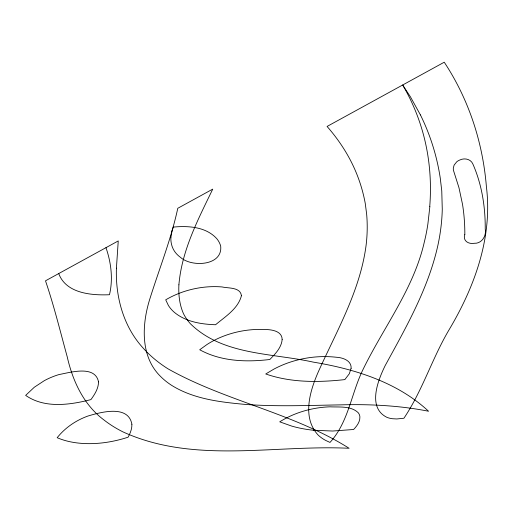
<?xml version="1.0" encoding="UTF-8"?>
<svg xmlns="http://www.w3.org/2000/svg" width="513" height="513" viewBox="0 0 513 513"><rect width="100%" height="100%" fill="white"/><g stroke="black" fill="none" stroke-linecap="round" stroke-linejoin="round"><path stroke-width="0.77" d="M429.881 206.386L427.9 223.841A362.986 232.351 -19.4 0 1 424.27 242.251C413.587 289.152 383.314 327.506 362.742 370.072C351.181 393.894 348.468 422.173 329.994 442.437L325.434 440.308A59.643 38.174 -19.4 0 1 318.015 434.928C300.964 416.344 310.807 388.052 320.016 368.058C338.227 328.307 360.504 288.992 366.135 244.951A321.414 205.739 -19.4 0 0 366.615 213.844L365.262 203.481A370.809 237.359 -19.4 0 0 349.379 158.286C343.203 146.859 335.624 136.214 327.076 126.448L444.245 62.208C458.263 83.439 468.972 106.813 476.16 131.213A660.821 422.994 -19.4 0 1 486.414 186.867C492.711 237.654 474.531 287.126 448.881 330.109C432.074 358.574 422.398 390.714 403.917 418.242L396.805 418.961L392.509 418.73A25.086 16.057 -19.4 0 1 386.828 417.3C367.116 407.489 377.978 380.313 385.128 365.686C406.142 327.256 428.361 288.466 437.903 245.285A389.489 249.318 -19.4 0 0 442.27 209.266L441.764 190.907L440.269 178.152A522.208 334.271 -19.4 0 0 420.423 114.906M313.34 430.24L332.668 431.035L353.617 429.49C356.843 426.079 360.12 421.84 359.889 416.889A18.263 11.69 -19.4 0 0 358.189 412.689C350.821 405.629 339.292 407.316 329.93 406.822C316.681 407.29 303.516 410.24 291.39 415.607A62.201 39.815 -19.4 0 0 279.726 421.827L291.531 426.027A127.788 81.798 -19.4 0 0 313.34 430.24M420.416 114.906L410.419 96.829L402.667 85.004A488.241 312.526 -19.4 0 1 429.747 206.406M58.726 273.564C65.997 293.43 91.359 295.501 109.474 294.731C113.193 279.143 111.161 262.669 105.967 247.664M116.419 268.171C115.412 296.809 123.402 326.582 143.108 348.032A220.263 140.992 -19.4 0 0 168.02 368.834C225.656 401.294 292.84 412.766 349.116 448.285C273.968 444.604 194.254 464.316 123.094 431.952A183.628 117.541 -19.4 0 1 103.966 419.967C83.6 404.821 72.654 380.864 67.197 356.702C60.226 331.334 53.987 305.735 45.497 280.816L118.253 240.93L116.419 268.171M170.906 237.115C170.585 241.989 171.695 246.971 174.382 251.081A49.678 31.8 -19.4 0 0 180.582 257.423C191.644 267.453 222.969 265.907 220.667 246.016A47.959 30.703 -19.4 0 0 216.884 238.795C206.155 226.759 188.303 225.643 173.279 227.092L172.099 230.549L170.906 237.115M464.829 234.39C462.47 241.11 468.824 244.361 474.339 243.284C481.803 243.746 486.664 235.756 485.227 228.933C485.388 206.822 481.829 184.462 472.928 164.128C470.831 158.966 464.419 157.703 459.751 160.037A8.099 5.181 -19.4 0 0 456.737 161.807L454.14 165.077L453.319 167.975L453.345 170.008L458.968 187.726L462.502 204.264A422.148 270.223 -19.4 0 1 464.823 234.39M131.892 424.238C132.046 428.842 130.296 433.241 128.09 437.198A86.331 55.263 -19.4 0 1 85.158 443.578C75.597 443.181 65.991 441.513 57.174 437.704C62.701 430.773 69.672 425.04 77.431 420.769A48.337 30.94 -19.4 0 1 87.947 416.03C100.914 412.151 128.308 404.513 131.892 424.238M178.902 284.811C178.37 294.622 179.492 304.69 183.513 313.738A110.148 70.505 -19.4 0 0 190.336 323.697C222.61 355.451 271.884 352.944 313.283 362.12C354.682 368.982 397.235 382.082 428.573 411.253C408.855 407.309 388.758 405.45 368.674 404.84A377.606 241.706 -19.4 0 0 340.427 404.879C308.653 405.392 276.808 406.745 245.073 404.398C219.904 402.089 193.523 399.018 171.624 385.34A121.215 77.591 -19.4 0 1 160.736 376.619C140.318 356.824 141.819 325.178 149.507 300.002C158.998 269.46 171.041 239.635 177.78 208.291L212.741 189.124C198.012 219.564 181.737 250.568 178.902 284.811M98.515 381.858C98.496 388.514 94.713 394.414 90.923 399.608C69.832 404.975 44.637 408.637 25.65 395.388L34.32 387.232L44.298 380.672A49.421 31.639 -19.4 0 1 59.091 374.541C70.557 372.419 95.136 364.916 98.515 381.858M282.163 339.459C281.483 347.634 275.276 353.932 269.825 359.491C246.278 362.3 220.943 361.453 199.717 349.757L207.105 344.435A60.855 38.956 -19.4 0 1 219.224 337.932C233.364 331.712 248.933 328.846 264.368 329.468C271.056 329.526 281.983 330.686 282.163 339.459M351.116 368.276L349.327 373.74L344.839 379.601C318.509 382.506 291.057 382.775 265.74 373.977L273.916 369.103A67.613 43.278 -19.4 0 1 286.838 363.313C302.619 357.535 319.734 355.374 336.438 357.26C342.69 357.561 351.674 360.575 351.116 368.276M241.424 295.725C238.09 308.768 225.284 316.559 215.563 324.742C201.231 324.28 185.918 321.831 174.51 312.475A65.132 41.694 -19.4 0 1 168.367 305.402L165.712 299.823A62.111 39.758 -19.4 0 1 182.416 292.115C195.094 287.722 208.676 285.831 222.065 286.94C228.42 288.434 240.411 287.011 241.424 295.725"/></g></svg>
